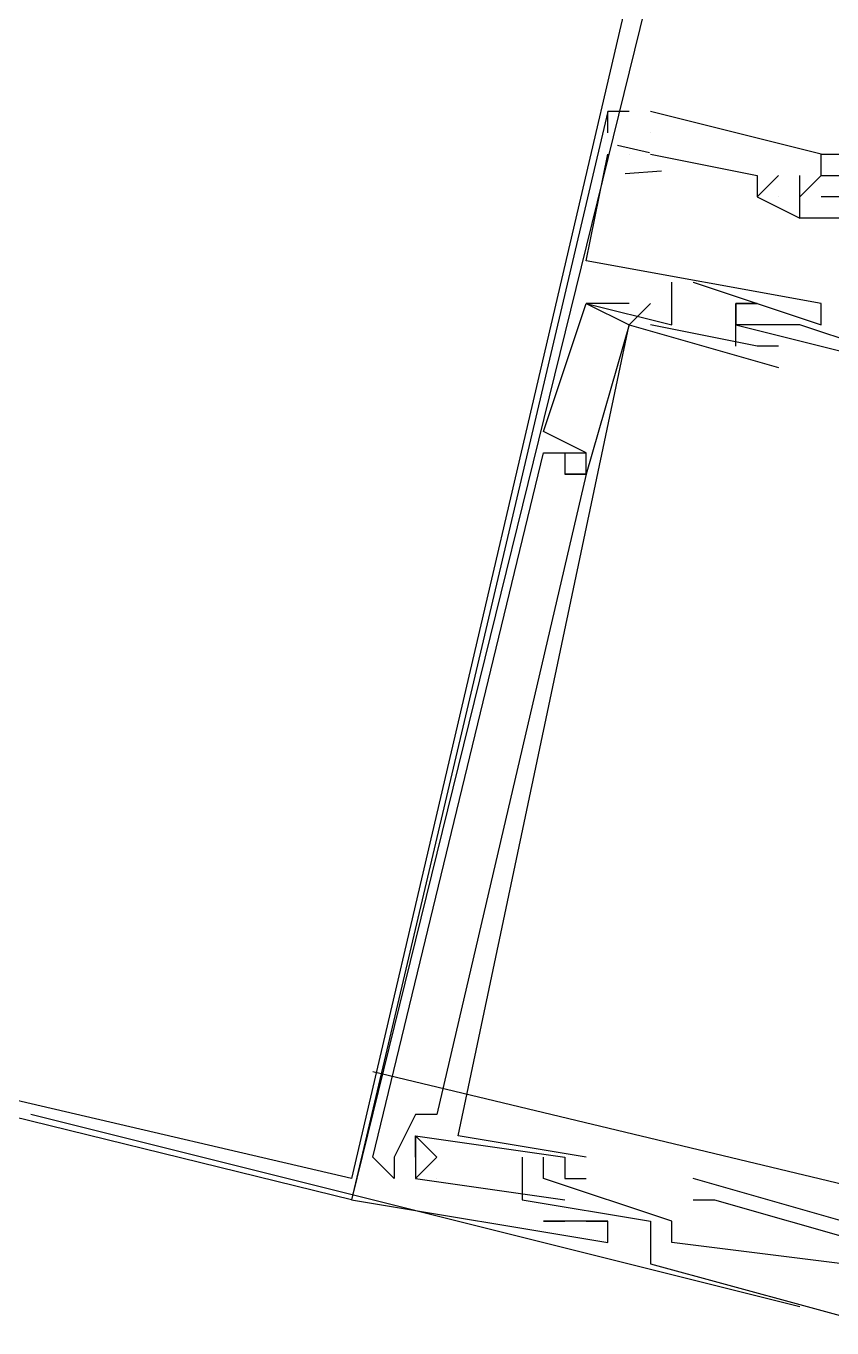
# Model space of a CAD drawing. Header units: feet. Extents: x -84 to 198, y -22 to 181.
# Drawn here: x 115.704 to 116.207, y 54.351 to 55.164 of the extents above; entities that cross this region are included whole.
import ezdxf

# ---------------------------------------------------------------- set-up
doc = ezdxf.new("R2010")
doc.units = ezdxf.units.FT
doc.layers.add('A-LINEA', color=7, linetype='CONTINUOUS')

msp = doc.modelspace()

# ---------------------------------------------------------------- linework, layer by layer
at = {"layer": 'A-LINEA'}
for p, q in [((116.0667, 55.0978), (116.0667, 55.1111)), ((116.0667, 55.1111), (116.0667, 55.1111)), ((116.0667, 55.1111), (116.0667, 55.1111)), ((116.0667, 55.0978), (116.0667, 55.1111)), ((116.0667, 55.1111), (116.0667, 55.1111)), ((116.0667, 55.1111), (116.0667, 55.1111)), ((116.0667, 55.0978), (116.0667, 55.1111)), ((116.0667, 55.1111), (116.0667, 55.1111)), ((116.0667, 55.1111), (116.0667, 55.1111)), ((116.08, 55.1111), (116.08, 55.1111)), ((116.08, 55.1111), (116.08, 55.1111)), ((116.08, 55.1111), (116.08, 55.1111)), ((116.08, 55.1111), (116.08, 55.1111)), ((116.08, 55.1111), (116.08, 55.1111)), ((116.08, 55.1111), (116.08, 55.1111)), ((116.0933, 55.1111), (116.0933, 55.1111)), ((116.0933, 55.1111), (116.0933, 55.1111)), ((116.0933, 55.1111), (116.0933, 55.1111)), ((116.0933, 55.1111), (116.0933, 55.1111)), ((116.0933, 55.1111), (116.0933, 55.1111)), ((116.0933, 55.1111), (116.0933, 55.1111)), ((116.0667, 55.0978), (116.0667, 55.0978)), ((116.0667, 55.0978), (116.0667, 55.0978)), ((116.0667, 55.0978), (116.0667, 55.0978)), ((116.0933, 55.0978), (116.0933, 55.0978)), ((116.0933, 55.0978), (116.0933, 55.0978)), ((116.0933, 55.0978), (116.0933, 55.0978)), ((116.0933, 55.0978), (116.0933, 55.0978)), ((116.0933, 55.0978), (116.0933, 55.0978)), ((116.0933, 55.0978), (116.0933, 55.0978)), ((116.0727, 55.0901), (116.0927, 55.0854)), ((116.0727, 55.0901), (116.0927, 55.0854)), ((116.0727, 55.0901), (116.0927, 55.0854)), ((116.0667, 55.0844), (116.0667, 55.0844)), ((116.0667, 55.0844), (116.0667, 55.0844)), ((116.0667, 55.0844), (116.0667, 55.0844)), ((116.08, 55.0844), (116.08, 55.0844)), ((116.08, 55.0844), (116.08, 55.0844)), ((116.08, 55.0844), (116.08, 55.0844)), ((116.08, 55.0844), (116.08, 55.0844)), ((116.08, 55.0844), (116.08, 55.0844)), ((116.08, 55.0844), (116.08, 55.0844)), ((116.0933, 55.0844), (116.0933, 55.0844)), ((116.0933, 55.0844), (116.0933, 55.0844)), ((116.0933, 55.0844), (116.0933, 55.0844)), ((116.2, 55.0844), (116.2, 55.0844)), ((116.2, 55.0844), (116.2, 55.0844)), ((116.2, 55.0844), (116.2, 55.0844)), ((116.2, 55.0844), (116.2, 55.0844)), ((116.0776, 55.0724), (116.1002, 55.074)), ((116.0776, 55.0724), (116.1002, 55.074)), ((116.0776, 55.0724), (116.1002, 55.074)), ((116.16, 55.0578), (116.1733, 55.0711)), ((116.16, 55.0711), (116.16, 55.0711)), ((116.16, 55.0578), (116.1733, 55.0711)), ((116.16, 55.0711), (116.16, 55.0711)), ((116.16, 55.0578), (116.1733, 55.0711)), ((116.16, 55.0711), (116.16, 55.0711)), ((116.1733, 55.0711), (116.1733, 55.0711)), ((116.1733, 55.0711), (116.1733, 55.0711)), ((116.1733, 55.0711), (116.1733, 55.0711)), ((116.1867, 55.0711), (116.1867, 55.0711)), ((116.1867, 55.0711), (116.1867, 55.0711)), ((116.1867, 55.0711), (116.1867, 55.0711)), ((116.1867, 55.0711), (116.1867, 55.0711)), ((116.1867, 55.0711), (116.1867, 55.0711)), ((116.1867, 55.0711), (116.1867, 55.0711)), ((116.1867, 55.0711), (116.1867, 55.0711)), ((116.2, 55.0711), (116.2, 55.0711)), ((116.2, 55.0711), (116.2, 55.0711)), ((116.2, 55.0711), (116.2, 55.0711)), ((116.2, 55.0711), (116.2, 55.0711)), ((116.2, 55.0711), (116.2, 55.0711)), ((116.16, 55.0578), (116.16, 55.0578)), ((116.16, 55.0578), (116.16, 55.0578)), ((116.16, 55.0578), (116.16, 55.0578)), ((116.16, 55.0578), (116.16, 55.0578)), ((116.16, 55.0578), (116.16, 55.0578)), ((116.16, 55.0578), (116.16, 55.0578)), ((116.1733, 55.0578), (116.1733, 55.0578)), ((116.1733, 55.0578), (116.1733, 55.0578)), ((116.1733, 55.0578), (116.1733, 55.0578)), ((116.1733, 55.0578), (116.1733, 55.0578)), ((116.1733, 55.0578), (116.1733, 55.0578)), ((116.1733, 55.0578), (116.1733, 55.0578)), ((116.1867, 55.0578), (116.1867, 55.0578)), ((116.1867, 55.0578), (116.1867, 55.0578)), ((116.1867, 55.0578), (116.1867, 55.0578)), ((116.1867, 55.0578), (116.1867, 55.0578)), ((116.1867, 55.0578), (116.1867, 55.0578)), ((116.2, 55.0578), (116.2, 55.0578)), ((116.1867, 55.0444), (116.1867, 55.0444)), ((116.1867, 55.0444), (116.1867, 55.0444)), ((116.1867, 55.0444), (116.1867, 55.0444)), ((116.1867, 55.0444), (116.1867, 55.0444)), ((116.0533, 55.0178), (116.0533, 55.0178)), ((116.0533, 55.0178), (116.0533, 55.0178)), ((116.0533, 55.0178), (116.0533, 55.0178)), ((116.1067, 55.0044), (116.1067, 55.0044)), ((116.1067, 55.0044), (116.1067, 55.0044)), ((116.1067, 55.0044), (116.1067, 55.0044)), ((116.12, 55.0044), (116.12, 55.0044)), ((116.12, 55.0044), (116.12, 55.0044)), ((116.12, 55.0044), (116.12, 55.0044)), ((116.0533, 54.9911), (116.0533, 54.9911)), ((116.0533, 54.9911), (116.0533, 54.9911)), ((116.08, 54.9911), (116.0533, 54.9911)), ((116.0533, 54.9911), (116.0533, 54.9911)), ((116.0533, 54.9911), (116.0533, 54.9911)), ((116.0533, 54.9911), (116.0533, 54.9911)), ((116.08, 54.9911), (116.0533, 54.9911)), ((116.0533, 54.9911), (116.0533, 54.9911)), ((116.0533, 54.9911), (116.0533, 54.9911)), ((116.0533, 54.9911), (116.0533, 54.9911)), ((116.08, 54.9911), (116.0533, 54.9911)), ((116.0533, 54.9911), (116.0533, 54.9911)), ((116.08, 54.9778), (116.0933, 54.9911)), ((116.08, 54.9911), (116.08, 54.9911)), ((116.08, 54.9778), (116.0933, 54.9911)), ((116.08, 54.9911), (116.08, 54.9911)), ((116.08, 54.9778), (116.0933, 54.9911)), ((116.08, 54.9911), (116.08, 54.9911)), ((116.0933, 54.9911), (116.0933, 54.9911)), ((116.0933, 54.9911), (116.0933, 54.9911)), ((116.0933, 54.9911), (116.0933, 54.9911)), ((116.1067, 54.9911), (116.1067, 54.9911)), ((116.1067, 54.9911), (116.1067, 54.9911)), ((116.1067, 54.9911), (116.1067, 54.9911)), ((116.1467, 54.9911), (116.1467, 54.9911)), ((116.1467, 54.9911), (116.1467, 54.9911)), ((116.1467, 54.9911), (116.1467, 54.9911)), ((116.1467, 54.9911), (116.1467, 54.9911)), ((116.1467, 54.9911), (116.1467, 54.9911)), ((116.1467, 54.9911), (116.1467, 54.9911)), ((116.16, 54.9911), (116.16, 54.9911)), ((116.16, 54.9911), (116.16, 54.9911)), ((116.16, 54.9911), (116.16, 54.9911)), ((116.2, 54.9911), (116.2, 54.9911)), ((116.2, 54.9911), (116.2, 54.9911)), ((116.2, 54.9911), (116.2, 54.9911)), ((116.08, 54.9778), (116.08, 54.9778)), ((116.08, 54.9778), (116.08, 54.9778)), ((116.08, 54.9778), (116.08, 54.9778)), ((116.08, 54.9778), (116.08, 54.9778)), ((116.08, 54.9778), (116.08, 54.9778)), ((116.08, 54.9778), (116.08, 54.9778)), ((116.08, 54.9778), (116.08, 54.9778)), ((116.08, 54.9778), (116.08, 54.9778)), ((116.08, 54.9778), (116.08, 54.9778)), ((116.0933, 54.9778), (116.0933, 54.9778)), ((116.0933, 54.9778), (116.0933, 54.9778)), ((116.0933, 54.9778), (116.0933, 54.9778)), ((116.1067, 54.9778), (116.1067, 54.9778)), ((116.1067, 54.9778), (116.1067, 54.9778)), ((116.1067, 54.9778), (116.1067, 54.9778)), ((116.1467, 54.9778), (116.1467, 54.9778)), ((116.1467, 54.9778), (116.1467, 54.9778)), ((116.1467, 54.9778), (116.1467, 54.9778)), ((116.1467, 54.9778), (116.1467, 54.9778)), ((116.1467, 54.9778), (116.1467, 54.9778)), ((116.1467, 54.9778), (116.1467, 54.9778)), ((116.1467, 54.9778), (116.1467, 54.9778)), ((116.1467, 54.9778), (116.1467, 54.9778)), ((116.1467, 54.9778), (116.1467, 54.9778)), ((116.1733, 54.9778), (116.1733, 54.9778)), ((116.1733, 54.9778), (116.1733, 54.9778)), ((116.1733, 54.9778), (116.1733, 54.9778)), ((116.1867, 54.9778), (116.1867, 54.9778)), ((116.1867, 54.9778), (116.1867, 54.9778)), ((116.1867, 54.9778), (116.1867, 54.9778)), ((116.2, 54.9778), (116.2, 54.9778)), ((116.2, 54.9778), (116.2, 54.9778)), ((116.2, 54.9778), (116.2, 54.9778)), ((116.1467, 54.9644), (116.1467, 54.9644)), ((116.1467, 54.9644), (116.1467, 54.9644)), ((116.1467, 54.9644), (116.1467, 54.9644)), ((116.16, 54.9644), (116.16, 54.9644)), ((116.16, 54.9644), (116.16, 54.9644)), ((116.16, 54.9644), (116.16, 54.9644)), ((116.1733, 54.9644), (116.1733, 54.9644)), ((116.1733, 54.9644), (116.1733, 54.9644)), ((116.1733, 54.9644), (116.1733, 54.9644)), ((116.1733, 54.9511), (116.1733, 54.9511)), ((116.1733, 54.9511), (116.1733, 54.9511)), ((116.1733, 54.9511), (116.1733, 54.9511)), ((116.0267, 54.9111), (116.0267, 54.9111)), ((116.0267, 54.9111), (116.0267, 54.9111)), ((116.0267, 54.9111), (116.0267, 54.9111)), ((116.0267, 54.8978), (116.0267, 54.8978)), ((116.0267, 54.8978), (116.0267, 54.8978)), ((116.0267, 54.8978), (116.0267, 54.8978)), ((116.04, 54.8978), (116.04, 54.8978)), ((116.04, 54.8978), (116.04, 54.8978)), ((116.04, 54.8978), (116.04, 54.8978)), ((116.0533, 54.8978), (116.0533, 54.8978)), ((116.0533, 54.8978), (116.0533, 54.8978)), ((116.0533, 54.8978), (116.0533, 54.8978)), ((116.0533, 54.8978), (116.0533, 54.8978)), ((116.0533, 54.8978), (116.0533, 54.8978)), ((116.0533, 54.8978), (116.0533, 54.8978)), ((116.04, 54.8844), (116.04, 54.8844)), ((116.04, 54.8844), (116.04, 54.8844)), ((116.04, 54.8844), (116.04, 54.8844)), ((116.04, 54.8844), (116.04, 54.8844)), ((116.04, 54.8844), (116.04, 54.8844)), ((116.04, 54.8844), (116.04, 54.8844)), ((116.0533, 54.8844), (116.0533, 54.8844)), ((116.0533, 54.8844), (116.0533, 54.8844)), ((116.0533, 54.8844), (116.0533, 54.8844)), ((116.0533, 54.8844), (116.0533, 54.8844)), ((116.0533, 54.8844), (116.0533, 54.8844)), ((116.0533, 54.8844), (116.0533, 54.8844)), ((116.0533, 54.8844), (116.0533, 54.8844)), ((116.0533, 54.8844), (116.0533, 54.8844)), ((116.0533, 54.8844), (116.0533, 54.8844)), ((116.2533, 54.4311), (115.92, 54.5111)), ((116.1867, 54.3644), (115.7067, 54.4844)), ((115.9467, 54.4844), (115.9467, 54.4844)), ((115.9467, 54.4844), (115.9467, 54.4844)), ((115.9467, 54.4844), (115.9467, 54.4844)), ((115.96, 54.4844), (115.96, 54.4844)), ((115.96, 54.4844), (115.96, 54.4844)), ((115.96, 54.4844), (115.96, 54.4844)), ((115.9467, 54.4711), (115.9467, 54.4444)), ((115.9467, 54.4711), (115.9467, 54.4711)), ((115.9467, 54.4711), (115.9467, 54.4711)), ((115.9467, 54.4711), (115.9467, 54.4444)), ((115.9467, 54.4711), (115.9467, 54.4711)), ((115.9467, 54.4711), (115.9467, 54.4711)), ((115.9467, 54.4711), (115.9467, 54.4444)), ((115.9467, 54.4711), (115.9467, 54.4711)), ((115.9467, 54.4711), (115.9467, 54.4711)), ((115.9733, 54.4711), (115.9733, 54.4711)), ((115.9733, 54.4711), (115.9733, 54.4711)), ((115.9733, 54.4711), (115.9733, 54.4711)), ((115.9333, 54.4444), (115.92, 54.4578)), ((115.9333, 54.4444), (115.92, 54.4578)), ((115.9333, 54.4444), (115.92, 54.4578)), ((115.9333, 54.4578), (115.9333, 54.4578)), ((115.9333, 54.4578), (115.9333, 54.4578)), ((115.9333, 54.4578), (115.9333, 54.4578)), ((115.9333, 54.4578), (115.9333, 54.4578)), ((115.9333, 54.4578), (115.9333, 54.4578)), ((115.9333, 54.4578), (115.9333, 54.4578)), ((115.9467, 54.4578), (115.9467, 54.4578)), ((115.9467, 54.4578), (115.9467, 54.4578)), ((115.9467, 54.4578), (115.9467, 54.4578)), ((115.9467, 54.4578), (115.9467, 54.4578)), ((115.9467, 54.4578), (115.9467, 54.4578)), ((115.9467, 54.4578), (115.9467, 54.4578)), ((115.96, 54.4578), (115.96, 54.4578)), ((115.96, 54.4578), (115.96, 54.4578)), ((115.96, 54.4578), (115.96, 54.4578)), ((116.0133, 54.4578), (116.0133, 54.4578)), ((116.0133, 54.4578), (116.0133, 54.4578)), ((116.0133, 54.4578), (116.0133, 54.4578)), ((116.0267, 54.4578), (116.0267, 54.4578)), ((116.0267, 54.4578), (116.0267, 54.4578)), ((116.0267, 54.4578), (116.0267, 54.4578)), ((116.04, 54.4578), (116.04, 54.4578)), ((116.04, 54.4578), (116.04, 54.4578)), ((116.04, 54.4578), (116.04, 54.4578)), ((116.0533, 54.4578), (116.0533, 54.4578)), ((116.0533, 54.4578), (116.0533, 54.4578)), ((116.0533, 54.4578), (116.0533, 54.4578)), ((115.9333, 54.4444), (115.9333, 54.4444)), ((115.9333, 54.4444), (115.9333, 54.4444)), ((115.9333, 54.4444), (115.9333, 54.4444)), ((115.9333, 54.4444), (115.9333, 54.4444)), ((115.9333, 54.4444), (115.9333, 54.4444)), ((115.9333, 54.4444), (115.9333, 54.4444)), ((115.9467, 54.4444), (116.04, 54.4311)), ((115.9467, 54.4444), (115.9467, 54.4444)), ((115.9467, 54.4444), (115.9467, 54.4444)), ((115.9467, 54.4444), (116.04, 54.4311)), ((115.9467, 54.4444), (115.9467, 54.4444)), ((115.9467, 54.4444), (115.9467, 54.4444)), ((115.9467, 54.4444), (116.04, 54.4311)), ((115.9467, 54.4444), (115.9467, 54.4444)), ((115.9467, 54.4444), (115.9467, 54.4444)), ((115.96, 54.4444), (115.96, 54.4444)), ((115.96, 54.4444), (115.96, 54.4444)), ((115.96, 54.4444), (115.96, 54.4444)), ((116.0267, 54.4444), (116.0267, 54.4444)), ((116.0267, 54.4444), (116.0267, 54.4444)), ((116.0267, 54.4444), (116.0267, 54.4444)), ((116.04, 54.4444), (116.04, 54.4444)), ((116.04, 54.4444), (116.04, 54.4444)), ((116.04, 54.4444), (116.04, 54.4444)), ((116.0533, 54.4444), (116.0533, 54.4444)), ((116.0533, 54.4444), (116.0533, 54.4444)), ((116.0533, 54.4444), (116.0533, 54.4444)), ((116.12, 54.4444), (116.12, 54.4444)), ((116.12, 54.4444), (116.12, 54.4444)), ((116.12, 54.4444), (116.12, 54.4444)), ((115.9067, 54.4311), (115.9067, 54.4311)), ((115.9067, 54.4311), (115.9067, 54.4311)), ((115.9067, 54.4311), (115.9067, 54.4311)), ((116.0133, 54.4311), (116.0133, 54.4311)), ((116.0133, 54.4311), (116.0133, 54.4311)), ((116.0133, 54.4311), (116.0133, 54.4311)), ((116.04, 54.4311), (116.04, 54.4311)), ((116.04, 54.4311), (116.04, 54.4311)), ((116.04, 54.4311), (116.04, 54.4311)), ((116.12, 54.4311), (116.12, 54.4311)), ((116.12, 54.4311), (116.12, 54.4311)), ((116.12, 54.4311), (116.12, 54.4311)), ((116.1333, 54.4311), (116.1333, 54.4311)), ((116.1333, 54.4311), (116.1333, 54.4311)), ((116.1333, 54.4311), (116.1333, 54.4311)), ((116.0267, 54.4178), (116.0267, 54.4178)), ((116.0267, 54.4178), (116.0267, 54.4178)), ((116.0267, 54.4178), (116.0267, 54.4178)), ((116.04, 54.4178), (116.04, 54.4178)), ((116.04, 54.4178), (116.04, 54.4178)), ((116.04, 54.4178), (116.04, 54.4178)), ((116.0533, 54.4178), (116.0533, 54.4178)), ((116.0533, 54.4178), (116.0533, 54.4178)), ((116.0533, 54.4178), (116.0533, 54.4178)), ((116.0667, 54.4178), (116.0667, 54.4178)), ((116.0667, 54.4178), (116.0667, 54.4178)), ((116.0667, 54.4178), (116.0667, 54.4178)), ((116.0667, 54.4178), (116.0667, 54.4178)), ((116.0667, 54.4178), (116.0667, 54.4178)), ((116.0667, 54.4178), (116.0667, 54.4178)), ((116.0933, 54.4178), (116.0933, 54.4178)), ((116.0933, 54.4178), (116.0933, 54.4178)), ((116.0933, 54.4178), (116.0933, 54.4178)), ((116.1067, 54.4178), (116.1067, 54.4178)), ((116.1067, 54.4178), (116.1067, 54.4178)), ((116.1067, 54.4178), (116.1067, 54.4178)), ((116.0667, 54.4044), (116.0667, 54.4044)), ((116.0667, 54.4044), (116.0667, 54.4044)), ((116.0667, 54.4044), (116.0667, 54.4044)), ((116.1067, 54.4044), (116.1067, 54.4044)), ((116.1067, 54.4044), (116.1067, 54.4044)), ((116.1067, 54.4044), (116.1067, 54.4044)), ((116.0933, 54.3911), (116.0933, 54.3911)), ((116.0933, 54.3911), (116.0933, 54.3911)), ((116.0933, 54.3911), (116.0933, 54.3911))]:
    msp.add_line(p, q, dxfattribs=at)
for points in [[(115.2933, 55.4444), (116.1067, 55.2444), (115.9067, 54.4311), (115.0933, 54.6311), (115.2933, 55.4444)], [(115.2933, 55.4311), (116.0933, 55.2444), (115.9067, 54.4444), (115.1067, 54.6311), (115.2933, 55.4311)], [(116.08, 55.1111), (116.0667, 55.1111), (115.9067, 54.4311), (116.0667, 54.4044), (116.0667, 54.4178), (116.0533, 54.4178), (116.0667, 54.4178), (116.0267, 54.4178), (116.04, 54.4178)], [(116.08, 55.1111), (116.0667, 55.1111), (115.9067, 54.4311), (116.0667, 54.4044), (116.0667, 54.4178), (116.0533, 54.4178), (116.0667, 54.4178), (116.0267, 54.4178), (116.04, 54.4178)], [(116.08, 55.1111), (116.0667, 55.1111), (115.9067, 54.4311), (116.0667, 54.4044), (116.0667, 54.4178), (116.0533, 54.4178), (116.0667, 54.4178), (116.0267, 54.4178), (116.04, 54.4178)], [(116.2, 55.0711), (116.2, 55.0844), (116.0933, 55.1111)], [(116.2, 55.0711), (116.2, 55.0844), (116.0933, 55.1111)], [(116.2, 55.0711), (116.2, 55.0844), (116.0933, 55.1111)], [(116.2267, 55.0844), (116.2267, 55.0978), (116.2133, 55.0978), (116.2133, 55.0844), (116.2267, 55.0844), (116.2133, 55.0578), (116.2133, 55.0444), (116.1867, 55.0444), (116.1867, 55.0578), (116.1867, 55.0578), (116.1867, 55.0578), (116.1867, 55.0578), (116.1867, 55.0711), (116.1867, 55.0711), (116.1867, 55.0711)], [(116.2, 55.0711), (116.2, 55.0844), (116.2133, 55.0844), (116.2133, 55.0844), (116.2133, 55.0978)], [(116.12, 55.0044), (116.2, 54.9778), (116.2, 54.9911), (116.0533, 55.0178), (116.0667, 55.0844)], [(116.12, 55.0044), (116.2, 54.9778), (116.2, 54.9911), (116.0533, 55.0178), (116.0667, 55.0844)], [(116.12, 55.0044), (116.2, 54.9778), (116.2, 54.9911), (116.0533, 55.0178), (116.0667, 55.0844)], [(116.0933, 55.0844), (116.16, 55.0711), (116.16, 55.0578), (116.1867, 55.0444), (116.1867, 55.0578)], [(116.0933, 55.0844), (116.16, 55.0711), (116.16, 55.0578), (116.1867, 55.0444), (116.1867, 55.0578)], [(116.0933, 55.0844), (116.16, 55.0711), (116.16, 55.0578), (116.1867, 55.0444), (116.1867, 55.0578)], [(116.1867, 55.0578), (116.2, 55.0711), (116.2133, 55.0711), (116.2133, 55.0578), (116.2, 55.0578)], [(116.0133, 54.4578), (116.0133, 54.4311), (116.0933, 54.4178), (116.0933, 54.3911), (116.24, 54.3511), (116.4, 55.0311), (116.3867, 55.0311)], [(116.0133, 54.4578), (116.0133, 54.4311), (116.0933, 54.4178), (116.0933, 54.3911), (116.24, 54.3511), (116.4, 55.0311), (116.3867, 55.0311)], [(116.0133, 54.4578), (116.0133, 54.4311), (116.0933, 54.4178), (116.0933, 54.3911), (116.24, 54.3511), (116.4, 55.0311), (116.3867, 55.0311)], [(116.0533, 54.8844), (116.0533, 54.8978), (116.0267, 54.9111), (116.0533, 54.9911), (116.1067, 54.9778), (116.1067, 54.9911), (116.1067, 55.0044)], [(116.0533, 54.8844), (116.0533, 54.8978), (116.0267, 54.9111), (116.0533, 54.9911), (116.1067, 54.9778), (116.1067, 54.9911), (116.1067, 55.0044)], [(116.0533, 54.8844), (116.0533, 54.8978), (116.0267, 54.9111), (116.0533, 54.9911), (116.1067, 54.9778), (116.1067, 54.9911), (116.1067, 55.0044)], [(116.0533, 54.9911), (116.08, 54.9778), (116.0533, 54.8844), (116.04, 54.8844)], [(116.0533, 54.9911), (116.08, 54.9778), (116.0533, 54.8844), (116.04, 54.8844)], [(116.0533, 54.9911), (116.08, 54.9778), (116.0533, 54.8844), (116.04, 54.8844)], [(116.24, 54.9778), (116.2267, 54.9644), (116.1867, 54.9778), (116.1733, 54.9778), (116.1467, 54.9778), (116.1467, 54.9911), (116.16, 54.9911), (116.1467, 54.9911), (116.1467, 54.9778)], [(116.24, 54.9778), (116.2267, 54.9644), (116.1867, 54.9778), (116.1733, 54.9778), (116.1467, 54.9778), (116.1467, 54.9911), (116.16, 54.9911), (116.1467, 54.9911), (116.1467, 54.9778)], [(116.24, 54.9778), (116.2267, 54.9644), (116.1867, 54.9778), (116.1733, 54.9778), (116.1467, 54.9778), (116.1467, 54.9911), (116.16, 54.9911), (116.1467, 54.9911), (116.1467, 54.9778)], [(116.0533, 54.4578), (115.9733, 54.4711), (116.08, 54.9778), (116.1733, 54.9511), (116.1733, 54.9511)], [(116.0533, 54.4578), (115.9733, 54.4711), (116.08, 54.9778), (116.1733, 54.9511), (116.1733, 54.9511)], [(116.0533, 54.4578), (115.9733, 54.4711), (116.08, 54.9778), (116.1733, 54.9511), (116.1733, 54.9511)], [(116.1733, 54.9644), (116.16, 54.9644), (116.0933, 54.9778)], [(116.1733, 54.9644), (116.16, 54.9644), (116.0933, 54.9778)], [(116.1733, 54.9644), (116.16, 54.9644), (116.0933, 54.9778)], [(116.1467, 54.9644), (116.1467, 54.9778), (116.36, 54.9244), (116.3467, 54.8444)], [(116.1467, 54.9644), (116.1467, 54.9778), (116.36, 54.9244), (116.3467, 54.8444)], [(116.1467, 54.9644), (116.1467, 54.9778), (116.36, 54.9244), (116.3467, 54.8444)], [(116.32, 54.9111), (116.2133, 54.4178), (116.12, 54.4444)], [(116.32, 54.9111), (116.2133, 54.4178), (116.12, 54.4444)], [(116.32, 54.9111), (116.2133, 54.4178), (116.12, 54.4444)], [(115.92, 54.4578), (116.0267, 54.8978), (116.0533, 54.8978)], [(115.92, 54.4578), (116.0267, 54.8978), (116.0533, 54.8978)], [(115.92, 54.4578), (116.0267, 54.8978), (116.0533, 54.8978)], [(116.04, 54.8978), (116.04, 54.8844), (116.0533, 54.8844), (115.96, 54.4844), (115.9467, 54.4844), (115.9333, 54.4578), (115.9333, 54.4444)], [(116.04, 54.8978), (116.04, 54.8844), (116.0533, 54.8844), (115.96, 54.4844), (115.9467, 54.4844), (115.9333, 54.4578), (115.9333, 54.4444)], [(116.04, 54.8978), (116.04, 54.8844), (116.0533, 54.8844), (115.96, 54.4844), (115.9467, 54.4844), (115.9333, 54.4578), (115.9333, 54.4444)], [(115.9467, 54.4444), (115.96, 54.4578), (115.9467, 54.4711)], [(115.9467, 54.4578), (115.9467, 54.4711), (116.04, 54.4578), (116.04, 54.4444), (116.0533, 54.4444)], [(115.9467, 54.4444), (115.96, 54.4578), (115.9467, 54.4711)], [(115.9467, 54.4578), (115.9467, 54.4711), (116.04, 54.4578), (116.04, 54.4444), (116.0533, 54.4444)], [(115.9467, 54.4444), (115.96, 54.4578), (115.9467, 54.4711)], [(115.9467, 54.4578), (115.9467, 54.4711), (116.04, 54.4578), (116.04, 54.4444), (116.0533, 54.4444)], [(116.2133, 54.3911), (116.2267, 54.4044), (116.2133, 54.4044), (116.2133, 54.3911), (116.1067, 54.4044), (116.1067, 54.4178), (116.0267, 54.4444), (116.0267, 54.4578)], [(116.2133, 54.3911), (116.2267, 54.4044), (116.2133, 54.4044), (116.2133, 54.3911), (116.1067, 54.4044), (116.1067, 54.4178), (116.0267, 54.4444), (116.0267, 54.4578)], [(116.2133, 54.3911), (116.2267, 54.4044), (116.2133, 54.4044), (116.2133, 54.3911), (116.1067, 54.4044), (116.1067, 54.4178), (116.0267, 54.4444), (116.0267, 54.4578)], [(116.12, 54.4311), (116.1333, 54.4311), (116.2267, 54.4044), (116.2267, 54.3911)], [(116.12, 54.4311), (116.1333, 54.4311), (116.2267, 54.4044), (116.2267, 54.3911)], [(116.12, 54.4311), (116.1333, 54.4311), (116.2267, 54.4044), (116.2267, 54.3911)]]:
    msp.add_lwpolyline(points, dxfattribs=at)

doc.saveas('drawing.dxf')
